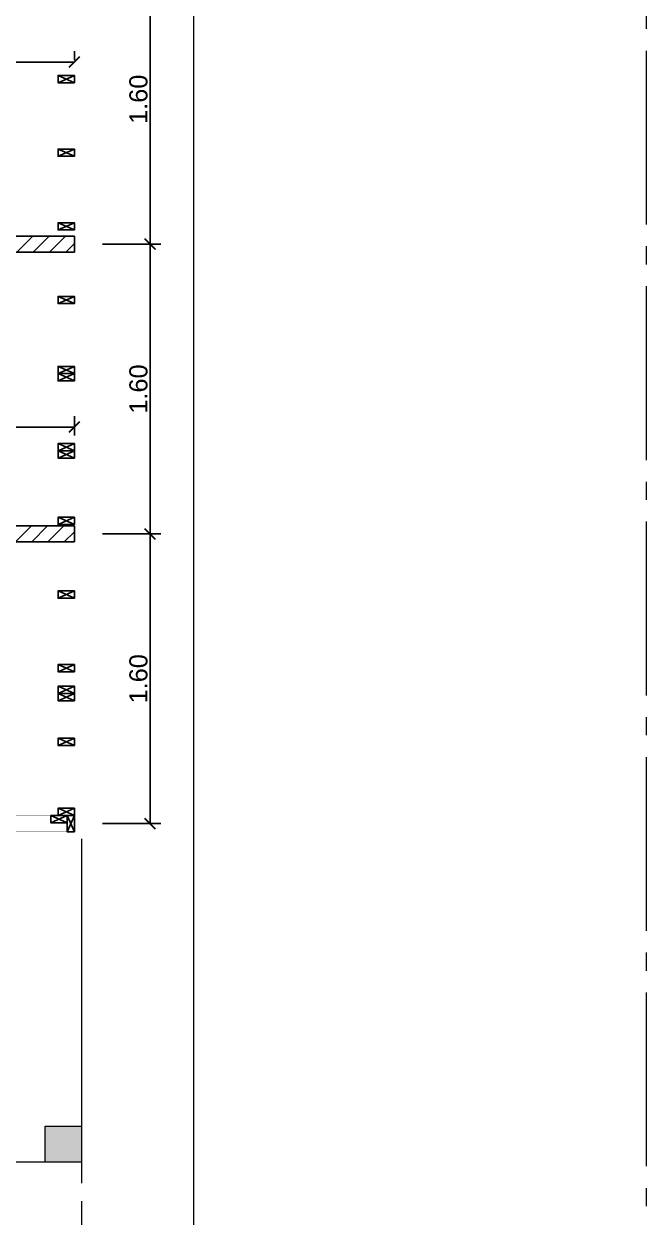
# Model space of a CAD drawing. Header units: millimetres. Extents: x 2924 to 6397, y 1567 to 1704.
# Drawn here: x 3225.89 to 3229.33, y 1578.07 to 1584.66 of the extents above; entities that cross this region are included whole.
import ezdxf

# ---------------------------------------------------------------- set-up
doc = ezdxf.new("R2010")
doc.units = ezdxf.units.MM
doc.header["$PDMODE"] = 35
doc.linetypes.add('ACAD_ISO04W100', pattern=[30, 24, -3, 0, -3])
doc.linetypes.add('DASHED', pattern=[0.75, 0.5, -0.25])
doc.layers.get('Defpoints').update_dxf_attribs({"color": 230})
for name, color, linetype in [('EJES', 8, 'Continuous'), ('P0- COLUMNAS HºAº', 7, 'Continuous'), ('P0-PROYECCION', 7, 'Continuous'), ('P0-SOLADOS', 7, 'Continuous'), ('PT-MUROS', 7, 'Continuous'), ('Viga', 6, 'Continuous')]:
    doc.layers.add(name, color=color, linetype=linetype)
doc.styles.add('Arial10', font='arial.ttf', dxfattribs={"height": 0.1})
doc.dimstyles.new('COTA-1-50', dxfattribs={"dimtxt": 0.1, "dimasz": 0.06, "dimexe": 0.06, "dimexo": 0.15, "dimgap": 0.0125, "dimtad": 1, "dimzin": 0, "dimdsep": 46, "dimtxsty": 'Arial10', "dimblk1": 'ARCHTICK', "dimblk2": 'ARCHTICK', "dimsah": 1, "dimcen": 0.09, "dimclrd": 7, "dimclre": 7, "dimclrt": 7, "dimazin": 0, "dimtfac": 1, "dimtofl": 0, "dimtmove": 2, "dimatfit": 3, "dimldrblk": 'ARCHTICK', "dimfxl": 1, "dimtolj": 1, "dimtzin": 0, "dimarcsym": 0})

# ---------------------------------------------------------------- blocks, each defined once
blk = doc.blocks.new('_ARCHTICK')
at = {"color": 0, "linetype": 'ByBlock', "const_width": 0.15}
blk.add_lwpolyline([(-0.5, -0.5), (0.5, 0.5)], dxfattribs=at)
blk = doc.blocks.new('*D436')
at = {"layer": 'Defpoints', "color": 0, "transparency": 16777216}
for p in [(3226.1688, 1582.4309), (3223.0248, 1582.2334), (3226.1688, 1582.2334)]:
    blk.add_point(p, dxfattribs=at)
at = {"layer": 'PT-MUROS', "color": 7, "lineweight": -2, "transparency": 16777216}
for p, q in [((3223.0248, 1582.3834), (3223.0248, 1582.4909)), ((3226.1688, 1582.3834), (3226.1688, 1582.4909)), ((3223.0248, 1582.4309), (3226.1688, 1582.4309))]:
    blk.add_line(p, q, dxfattribs=at)
at = {"layer": 'PT-MUROS', "color": 7, "lineweight": -2, "transparency": 16777216, "xscale": 0.06, "yscale": 0.06, "zscale": 0.06, "rotation": 180}
blk.add_blockref('_ARCHTICK', (3223.0248, 1582.4309), dxfattribs=at)
at = {"layer": 'PT-MUROS', "color": 7, "lineweight": -2, "transparency": 16777216, "xscale": 0.06, "yscale": 0.06, "zscale": 0.06}
blk.add_blockref('_ARCHTICK', (3226.1688, 1582.4309), dxfattribs=at)
at = {"layer": 'PT-MUROS', "color": 7, "transparency": 16777216, "insert": (3224.5968, 1582.4945), "char_height": 0.1, "attachment_point": 5, "style": 'Arial10'}
blk.add_mtext('\\A1;3.144', dxfattribs=at)
blk = doc.blocks.new('*D443')
at = {"layer": 'Defpoints', "color": 0, "transparency": 16777216}
for p in [(3223.0248, 1584.4458), (3223.0248, 1584.3071), (3226.1688, 1584.3071)]:
    blk.add_point(p, dxfattribs=at)
at = {"layer": 'PT-MUROS', "color": 7, "lineweight": -2, "transparency": 16777216}
for p, q in [((3223.0248, 1584.4571), (3223.0248, 1584.5058)), ((3226.1688, 1584.4571), (3226.1688, 1584.5058)), ((3226.1688, 1584.4458), (3223.0248, 1584.4458))]:
    blk.add_line(p, q, dxfattribs=at)
at = {"layer": 'PT-MUROS', "color": 7, "lineweight": -2, "transparency": 16777216, "xscale": 0.06, "yscale": 0.06, "zscale": 0.06, "rotation": 180}
blk.add_blockref('_ARCHTICK', (3223.0248, 1584.4458), dxfattribs=at)
at = {"layer": 'PT-MUROS', "color": 7, "lineweight": -2, "transparency": 16777216, "xscale": 0.06, "yscale": 0.06, "zscale": 0.06}
blk.add_blockref('_ARCHTICK', (3226.1688, 1584.4458), dxfattribs=at)
at = {"layer": 'PT-MUROS', "color": 7, "transparency": 16777216, "insert": (3224.5968, 1584.5094), "char_height": 0.1, "attachment_point": 5, "style": 'Arial10'}
blk.add_mtext('\\A1;3.144', dxfattribs=at)
blk = doc.blocks.new('*D473')
at = {"layer": 'Defpoints', "color": 0, "transparency": 16777216}
for p in [(3226.1746, 1581.8406), (3226.5867, 1581.8406), (3226.1746, 1580.2406)]:
    blk.add_point(p, dxfattribs=at)
at = {"layer": 'Viga', "color": 7, "lineweight": -2, "transparency": 16777216}
for p, q in [((3226.3246, 1581.8406), (3226.6467, 1581.8406)), ((3226.5867, 1580.2406), (3226.5867, 1581.8406)), ((3226.3246, 1580.2406), (3226.6467, 1580.2406))]:
    blk.add_line(p, q, dxfattribs=at)
at = {"layer": 'Viga', "color": 7, "lineweight": -2, "transparency": 16777216, "xscale": 0.06, "yscale": 0.06, "zscale": 0.06}
for p, rotation in [((3226.5867, 1581.8406), 90), ((3226.5867, 1580.2406), 270)]:
    blk.add_blockref('_ARCHTICK', p, dxfattribs=dict(at, rotation=rotation))
at = {"layer": 'Viga', "color": 7, "transparency": 16777216, "insert": (3226.5231, 1581.0406), "char_height": 0.1, "attachment_point": 5, "rotation": 90, "style": 'Arial10'}
blk.add_mtext('\\A1;1.60', dxfattribs=at)
blk = doc.blocks.new('*D474')
at = {"layer": 'Defpoints', "color": 0, "transparency": 16777216}
for p in [(3226.1746, 1583.4406), (3226.5867, 1583.4406), (3226.1746, 1581.8406)]:
    blk.add_point(p, dxfattribs=at)
at = {"layer": 'Viga', "color": 7, "lineweight": -2, "transparency": 16777216}
for p, q in [((3226.3246, 1583.4406), (3226.6467, 1583.4406)), ((3226.5867, 1581.8406), (3226.5867, 1583.4406)), ((3226.3246, 1581.8406), (3226.6467, 1581.8406))]:
    blk.add_line(p, q, dxfattribs=at)
at = {"layer": 'Viga', "color": 7, "lineweight": -2, "transparency": 16777216, "xscale": 0.06, "yscale": 0.06, "zscale": 0.06}
for p, rotation in [((3226.5867, 1583.4406), 90), ((3226.5867, 1581.8406), 270)]:
    blk.add_blockref('_ARCHTICK', p, dxfattribs=dict(at, rotation=rotation))
at = {"layer": 'Viga', "color": 7, "transparency": 16777216, "insert": (3226.5231, 1582.6406), "char_height": 0.1, "attachment_point": 5, "rotation": 90, "style": 'Arial10'}
blk.add_mtext('\\A1;1.60', dxfattribs=at)
blk = doc.blocks.new('*D475')
at = {"layer": 'Defpoints', "color": 0, "transparency": 16777216}
for p in [(3226.1746, 1585.0406), (3226.5867, 1585.0406), (3226.1746, 1583.4406)]:
    blk.add_point(p, dxfattribs=at)
at = {"layer": 'Viga', "color": 7, "lineweight": -2, "transparency": 16777216}
for p, q in [((3226.3246, 1585.0406), (3226.6467, 1585.0406)), ((3226.5867, 1583.4406), (3226.5867, 1585.0406)), ((3226.3246, 1583.4406), (3226.6467, 1583.4406))]:
    blk.add_line(p, q, dxfattribs=at)
at = {"layer": 'Viga', "color": 7, "lineweight": -2, "transparency": 16777216, "xscale": 0.06, "yscale": 0.06, "zscale": 0.06}
for p, rotation in [((3226.5867, 1585.0406), 90), ((3226.5867, 1583.4406), 270)]:
    blk.add_blockref('_ARCHTICK', p, dxfattribs=dict(at, rotation=rotation))
at = {"layer": 'Viga', "color": 7, "transparency": 16777216, "insert": (3226.5231, 1584.2406), "char_height": 0.1, "attachment_point": 5, "rotation": 90, "style": 'Arial10'}
blk.add_mtext('\\A1;1.60', dxfattribs=at)

msp = doc.modelspace()

# ---------------------------------------------------------------- hatches: boundary and pattern name
at = {"layer": 'P0- COLUMNAS HºAº', "lineweight": 0}
h = msp.add_hatch(color=8, dxfattribs=at)
h.dxf.hatch_style = 1
h.paths.add_polyline_path([(3226.0083, 1578.5711), (3226.2083, 1578.5711), (3226.2083, 1578.3711), (3226.0083, 1578.3711)])
at = {"layer": 'PT-MUROS'}
h = msp.add_hatch(dxfattribs=at)
h.set_pattern_fill('ANSI31', color=3, scale=0.02)
h.set_pattern_definition([(45, (135.90434, -40.97298), (-0.0449012806, 0.0449012806), [])])
h.paths.add_polyline_path([(3223.0248, 1583.4846), (3226.1688, 1583.4846), (3226.1688, 1583.3966), (3223.0248, 1583.3966)])
h = msp.add_hatch(dxfattribs=at)
h.set_pattern_fill('ANSI31', color=3, scale=0.02)
h.set_pattern_definition([(45, (135.90434, -40.49923), (-0.0449012806, 0.0449012806), [])])
h.paths.add_polyline_path([(3223.0248, 1581.8846), (3226.1688, 1581.8846), (3226.1688, 1581.7966), (3223.0248, 1581.7966)])

# ---------------------------------------------------------------- linework, layer by layer
at = {"color": 0, "const_width": 0.0003}
for points in [[(3226.1688, 1582.7256), (3226.0788, 1582.7256), (3226.0788, 1585.1656), (3226.1688, 1585.1656)], [(3226.1688, 1580.2856), (3226.0788, 1580.2856), (3226.0788, 1582.7256), (3226.1688, 1582.7256)], [(3223.7288, 1580.2856), (3226.1688, 1580.2856), (3226.1688, 1580.1956), (3223.7288, 1580.1956)]]:
    msp.add_lwpolyline(points, close=True, dxfattribs=at)
at = {"color": 0}
for points in [[(3226.0788, 1584.3323), (3226.0788, 1584.3723), (3226.1688, 1584.3723), (3226.1688, 1584.3323), (3226.0788, 1584.3323), (3226.1688, 1584.3723), (3226.1688, 1584.3323), (3226.0788, 1584.3723)], [(3226.0788, 1583.9256), (3226.0788, 1583.9656), (3226.1688, 1583.9656), (3226.1688, 1583.9256), (3226.0788, 1583.9256), (3226.1688, 1583.9656), (3226.1688, 1583.9256), (3226.0788, 1583.9656)], [(3226.0788, 1583.519), (3226.0788, 1583.559), (3226.1688, 1583.559), (3226.1688, 1583.519), (3226.0788, 1583.519), (3226.1688, 1583.559), (3226.1688, 1583.519), (3226.0788, 1583.559)], [(3226.0788, 1583.1123), (3226.0788, 1583.1523), (3226.1688, 1583.1523), (3226.1688, 1583.1123), (3226.0788, 1583.1123), (3226.1688, 1583.1523), (3226.1688, 1583.1123), (3226.0788, 1583.1523)], [(3226.0788, 1582.7256), (3226.0788, 1582.7656), (3226.1688, 1582.7656), (3226.1688, 1582.7256), (3226.0788, 1582.7256), (3226.1688, 1582.7656), (3226.1688, 1582.7256), (3226.0788, 1582.7656)], [(3226.0788, 1582.6856), (3226.0788, 1582.7256), (3226.1688, 1582.7256), (3226.1688, 1582.6856), (3226.0788, 1582.6856), (3226.1688, 1582.7256), (3226.1688, 1582.6856), (3226.0788, 1582.7256)], [(3226.0788, 1582.299), (3226.0788, 1582.339), (3226.1688, 1582.339), (3226.1688, 1582.299), (3226.0788, 1582.299), (3226.1688, 1582.339), (3226.1688, 1582.299), (3226.0788, 1582.339)], [(3226.0788, 1582.259), (3226.0788, 1582.299), (3226.1688, 1582.299), (3226.1688, 1582.259), (3226.0788, 1582.259), (3226.1688, 1582.299), (3226.1688, 1582.259), (3226.0788, 1582.299)], [(3226.0788, 1580.959), (3226.0788, 1580.999), (3226.1688, 1580.999), (3226.1688, 1580.959), (3226.0788, 1580.959), (3226.1688, 1580.999), (3226.1688, 1580.959), (3226.0788, 1580.999)], [(3226.0788, 1580.919), (3226.0788, 1580.959), (3226.1688, 1580.959), (3226.1688, 1580.919), (3226.0788, 1580.919), (3226.1688, 1580.959), (3226.1688, 1580.919), (3226.0788, 1580.959)], [(3226.0788, 1580.6723), (3226.0788, 1580.7123), (3226.1688, 1580.7123), (3226.1688, 1580.6723), (3226.0788, 1580.6723), (3226.1688, 1580.7123), (3226.1688, 1580.6723), (3226.0788, 1580.7123)], [(3226.0388, 1580.2456), (3226.0388, 1580.2856), (3226.1288, 1580.2856), (3226.1288, 1580.2456), (3226.0388, 1580.2456), (3226.1288, 1580.2856), (3226.1288, 1580.2456), (3226.0388, 1580.2856)], [(3226.0788, 1580.2856), (3226.0788, 1580.3256), (3226.1688, 1580.3256), (3226.1688, 1580.2856), (3226.0788, 1580.2856), (3226.1688, 1580.3256), (3226.1688, 1580.2856), (3226.0788, 1580.3256)], [(3226.1288, 1580.2856), (3226.1688, 1580.2856), (3226.1688, 1580.1956), (3226.1288, 1580.1956), (3226.1288, 1580.2856), (3226.1688, 1580.1956), (3226.1288, 1580.1956), (3226.1688, 1580.2856)]]:
    msp.add_lwpolyline(points, dxfattribs=at)
at = {"color": 8}
for points in [[(3226.0788, 1581.8923), (3226.0788, 1581.9323), (3226.1688, 1581.9323), (3226.1688, 1581.8923), (3226.0788, 1581.8923), (3226.1688, 1581.9323), (3226.1688, 1581.8923), (3226.0788, 1581.9323)], [(3226.0788, 1581.4856), (3226.0788, 1581.5256), (3226.1688, 1581.5256), (3226.1688, 1581.4856), (3226.0788, 1581.4856), (3226.1688, 1581.5256), (3226.1688, 1581.4856), (3226.0788, 1581.5256)], [(3226.0788, 1581.079), (3226.0788, 1581.119), (3226.1688, 1581.119), (3226.1688, 1581.079), (3226.0788, 1581.079), (3226.1688, 1581.119), (3226.1688, 1581.079), (3226.0788, 1581.119)]]:
    msp.add_lwpolyline(points, dxfattribs=at)
at = {"layer": 'EJES', "color": 8, "linetype": 'ACAD_ISO04W100', "lineweight": 0, "ltscale": 0.04}
msp.add_line((3229.3265, 1604.0087), (3229.3265, 1571.6774), dxfattribs=at)
at = {"layer": 'P0- COLUMNAS HºAº', "color": 8, "lineweight": 0}
for p, q in [((3226.0083, 1578.5711), (3226.2083, 1578.5711)), ((3226.0083, 1578.3711), (3226.0083, 1578.5711)), ((3226.2083, 1578.5711), (3226.2083, 1578.3711)), ((3226.2083, 1578.3711), (3226.0083, 1578.3711))]:
    msp.add_line(p, q, dxfattribs=at)
at = {"layer": 'P0-PROYECCION', "color": 8, "linetype": 'DASHED', "lineweight": 0, "ltscale": 0.3}
msp.add_line((3226.2083, 1580.1561), (3226.2083, 1572.3711), dxfattribs=at)
at = {"layer": 'P0-SOLADOS', "color": 8, "lineweight": 0}
for p, q in [((3226.8273, 1591.0601), (3226.8273, 1574.0211)), ((3226.2083, 1580.1561), (3226.2083, 1578.3711)), ((3226.2083, 1578.3711), (3223.0605, 1578.3672))]:
    msp.add_line(p, q, dxfattribs=at)
at = {"layer": 'PT-MUROS', "color": 3}
for p, q in [((3223.0248, 1583.4846), (3226.1688, 1583.4846)), ((3226.1688, 1583.4846), (3226.1688, 1583.3966)), ((3226.1688, 1583.3966), (3223.0248, 1583.3966)), ((3223.0248, 1581.8846), (3226.1688, 1581.8846)), ((3226.1688, 1581.8846), (3226.1688, 1581.7966)), ((3226.1688, 1581.7966), (3223.0248, 1581.7966))]:
    msp.add_line(p, q, dxfattribs=at)

# ---------------------------------------------------------------- dimensions: what is measured, and where the dimension line sits
at = {"layer": 'PT-MUROS'}
for base, p1, p2, picture, middle in [((3223.0248, 1584.4458), (3226.1688, 1584.3071), (3223.0248, 1584.3071), '*D443', (3224.5968, 1584.5094)), ((3226.1688, 1582.4309), (3223.0248, 1582.2334), (3226.1688, 1582.2334), '*D436', (3224.5968, 1582.4945))]:
    dim = msp.add_linear_dim(base=base, p1=p1, p2=p2, dimstyle='COTA-1-50', override={"dimdec": 3, "dimfxl": 0.2, "dimarcsym": 1}, dxfattribs=at)
    dim.commit()
    dim.dimension.update_dxf_attribs({"geometry": picture, "text_midpoint": middle})
at = {"layer": 'Viga'}
for base, p1, p2, picture, middle in [((3226.5867, 1585.0406), (3226.1746, 1583.4406), (3226.1746, 1585.0406), '*D475', (3226.5231, 1584.2406)), ((3226.5867, 1583.4406), (3226.1746, 1581.8406), (3226.1746, 1583.4406), '*D474', (3226.5231, 1582.6406)), ((3226.5867, 1581.8406), (3226.1746, 1580.2406), (3226.1746, 1581.8406), '*D473', (3226.5231, 1581.0406))]:
    dim = msp.add_linear_dim(base=base, p1=p1, p2=p2, angle=270, dimstyle='COTA-1-50', override={"dimfxl": 0.5, "dimarcsym": 1}, dxfattribs=at)
    dim.commit()
    dim.dimension.update_dxf_attribs({"geometry": picture, "text_midpoint": middle})

doc.saveas('drawing.dxf')
